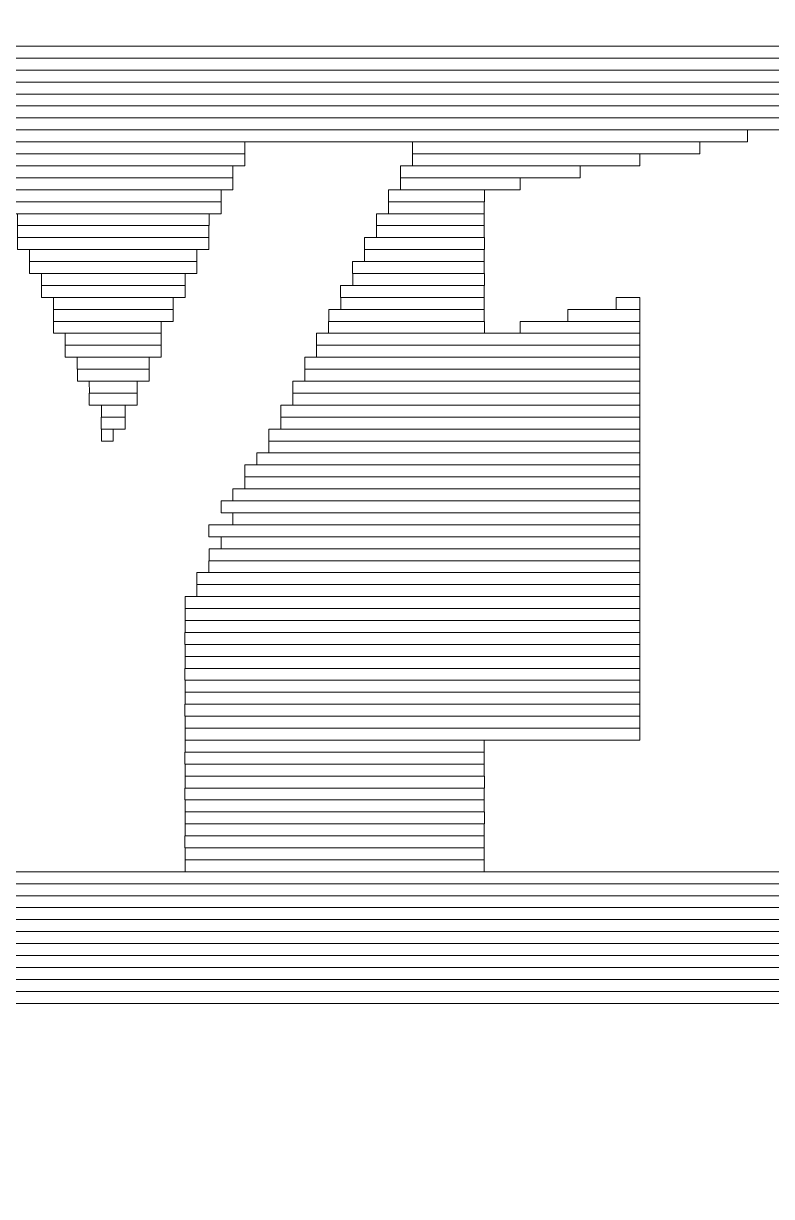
# Model space of a CAD drawing. Header units: millimetres. Extents: x -90 to 99, y -65 to 67.
# Drawn here: x 48.396 to 49.984, y 40.238 to 42.728 of the extents above; entities that cross this region are included whole.
import ezdxf

# ---------------------------------------------------------------- set-up
doc = ezdxf.new("R2010")
doc.units = ezdxf.units.MM
doc.header["$MEASUREMENT"] = 0
doc.layers.add('BG_OUTLINE', color=7, linetype='Continuous')
doc.layers.add('MA_PEN3', color=7, linetype='Continuous')

msp = doc.modelspace()

# ---------------------------------------------------------------- linework, layer by layer
at = {"layer": 'BG_OUTLINE', "color": 3, "lineweight": 9}
msp.add_open_spline([(-71.7269, -61.8795), (-71.7269, -61.8795), (-71.7343, 42.2681), (-71.7343, 42.2681), (-71.7343, 42.2681), (-71.7348, 43.0066), (-71.4419, 43.715), (-70.92, 44.2375), (-70.92, 44.2375), (-70.3982, 44.76), (-69.6866, 45.0538), (-68.9482, 45.0543), (-68.9482, 45.0543), (-68.9482, 45.0543), (75.2046, 45.0543), (75.2046, 45.0543), (75.2046, 45.0543), (76.8319, 45.0552), (78.1763, 43.7805), (78.2661, 42.1556), (78.2661, 42.1556), (78.2661, 42.1556), (78.2661, 31.2814), (78.2661, 31.2814), (78.2661, 31.2814), (78.2661, 31.2814), (72.2646, 31.2814), (72.2646, 31.2814), (72.2646, 31.2814), (72.2646, 31.2814), (72.2646, 26.9814), (72.2646, 26.9814), (72.2646, 26.9814), (72.2646, 26.9814), (78.2661, 26.9814), (78.2661, 26.9814), (78.2661, 26.9814), (78.2661, 26.9814), (78.2661, 18.6553), (78.2661, 18.6553), (78.2661, 18.6553), (78.2661, 18.6553), (72.2496, 18.6553), (72.2496, 18.6553), (72.2496, 18.6553), (72.2496, 18.6553), (72.2496, 14.3553), (72.2496, 14.3553), (72.2496, 14.3553), (72.2496, 14.3553), (78.2661, 14.3553), (78.2661, 14.3553), (78.2661, 14.3553), (78.2661, 14.3553), (78.2661, 9.255), (78.2661, 9.255), (78.2661, 9.255), (78.2661, 9.255), (72.2648, 9.255), (72.2648, 9.255), (72.2648, 9.255), (72.2648, 9.255), (72.2648, 4.955), (72.2648, 4.955), (72.2648, 4.955), (72.2648, 4.955), (78.2661, 4.955), (78.2661, 4.955), (78.2661, 4.955), (78.2661, 4.955), (78.2661, -3.3762), (78.2661, -3.3762), (78.2661, -3.3762), (78.2661, -3.3762), (72.2445, -3.3762), (72.2445, -3.3762), (72.2445, -3.3762), (72.2445, -3.3762), (72.2445, -7.6762), (72.2445, -7.6762), (72.2445, -7.6762), (72.2445, -7.6762), (78.2661, -7.6762), (78.2661, -7.6762), (78.2661, -7.6762), (78.2661, -7.6762), (78.2661, -12.7615), (78.2661, -12.7615), (78.2661, -12.7615), (78.2661, -12.7615), (72.2651, -12.7615), (72.2651, -12.7615), (72.2651, -12.7615), (72.2651, -12.7615), (72.2651, -17.0615), (72.2651, -17.0615), (72.2651, -17.0615), (72.2651, -17.0615), (78.2661, -17.0615), (78.2661, -17.0615), (78.2661, -17.0615), (78.2661, -17.0615), (78.2661, -25.4097), (78.2661, -25.4097), (78.2661, -25.4097), (78.2661, -25.4097), (72.2656, -25.4097), (72.2656, -25.4097), (72.2656, -25.4097), (72.2656, -25.4097), (72.2656, -29.7097), (72.2656, -29.7097), (72.2656, -29.7097), (72.2656, -29.7097), (78.2661, -29.7097), (78.2661, -29.7097), (78.2661, -29.7097), (78.2661, -29.7097), (78.2661, -34.793), (78.2661, -34.793), (78.2661, -34.793), (78.2661, -34.793), (72.2679, -34.793), (72.2679, -34.793), (72.2679, -34.793), (72.2679, -34.793), (72.2679, -39.0929), (72.2679, -39.0929), (72.2679, -39.0929), (72.2679, -39.0929), (78.2661, -39.0929), (78.2661, -39.0929), (78.2661, -39.0929), (78.2661, -39.0929), (78.2661, -47.4269), (78.2661, -47.4269), (78.2661, -47.4269), (78.2661, -47.4269), (72.2679, -47.4269), (72.2679, -47.4269), (72.2679, -47.4269), (72.2679, -47.4269), (72.2679, -51.7269), (72.2679, -51.7269), (72.2679, -51.7269), (72.2679, -51.7269), (78.2661, -51.7269), (78.2661, -51.7269), (78.2661, -51.7269), (78.2661, -51.7269), (78.2661, -51.8138), (78.2661, -51.8138), (78.2661, -51.8138), (78.2661, -51.8138), (78.2656, -61.8468), (78.2656, -61.8468), (78.2656, -61.8468), (78.2661, -62.6669), (77.9407, -63.4536), (77.3612, -64.0339), (77.3612, -64.0339), (76.7817, -64.6142), (75.9915, -64.9405), (75.1713, -64.941), (75.1713, -64.941), (75.1713, -64.941), (-68.6609, -64.9456), (-68.6609, -64.9456), (-68.6609, -64.9456), (-69.4735, -64.9461), (-70.2531, -64.6237), (-70.8281, -64.0495), (-70.8281, -64.0495), (-71.4031, -63.4752), (-71.7264, -62.6922), (-71.7269, -61.8795)], degree=3, knots=[0, 0, 0, 0, 0.022727, 0.022727, 0.022727, 0.022727, 0.045455, 0.045455, 0.045455, 0.045455, 0.068182, 0.068182, 0.068182, 0.068182, 0.090909, 0.090909, 0.090909, 0.090909, 0.113636, 0.113636, 0.113636, 0.113636, 0.136364, 0.136364, 0.136364, 0.136364, 0.159091, 0.159091, 0.159091, 0.159091, 0.181818, 0.181818, 0.181818, 0.181818, 0.204545, 0.204545, 0.204545, 0.204545, 0.227273, 0.227273, 0.227273, 0.227273, 0.25, 0.25, 0.25, 0.25, 0.272727, 0.272727, 0.272727, 0.272727, 0.295455, 0.295455, 0.295455, 0.295455, 0.318182, 0.318182, 0.318182, 0.318182, 0.340909, 0.340909, 0.340909, 0.340909, 0.363636, 0.363636, 0.363636, 0.363636, 0.386364, 0.386364, 0.386364, 0.386364, 0.409091, 0.409091, 0.409091, 0.409091, 0.431818, 0.431818, 0.431818, 0.431818, 0.454545, 0.454545, 0.454545, 0.454545, 0.477273, 0.477273, 0.477273, 0.477273, 0.5, 0.5, 0.5, 0.5, 0.522727, 0.522727, 0.522727, 0.522727, 0.545455, 0.545455, 0.545455, 0.545455, 0.568182, 0.568182, 0.568182, 0.568182, 0.590909, 0.590909, 0.590909, 0.590909, 0.613636, 0.613636, 0.613636, 0.613636, 0.636364, 0.636364, 0.636364, 0.636364, 0.659091, 0.659091, 0.659091, 0.659091, 0.681818, 0.681818, 0.681818, 0.681818, 0.704545, 0.704545, 0.704545, 0.704545, 0.727273, 0.727273, 0.727273, 0.727273, 0.75, 0.75, 0.75, 0.75, 0.772727, 0.772727, 0.772727, 0.772727, 0.795455, 0.795455, 0.795455, 0.795455, 0.818182, 0.818182, 0.818182, 0.818182, 0.840909, 0.840909, 0.840909, 0.840909, 0.863636, 0.863636, 0.863636, 0.863636, 0.886364, 0.886364, 0.886364, 0.886364, 0.909091, 0.909091, 0.909091, 0.909091, 0.931818, 0.931818, 0.931818, 0.931818, 0.954545, 0.954545, 0.954545, 0.954545, 0.977273, 0.977273, 0.977273, 0.977273, 1, 1, 1, 1], dxfattribs=at)
at = {"layer": 'MA_PEN3', "color": 5, "lineweight": 9}
for points in [[(45.3609, 42.6542), (45.3609, 42.6542), (45.3609, 42.6796), (45.3609, 42.6796), (45.3609, 42.6796), (45.3609, 42.6796), (50.6946, 42.6796), (50.6946, 42.6796), (50.6946, 42.6796), (50.6946, 42.6796), (50.6946, 42.6542), (50.6946, 42.6542), (50.6946, 42.6542), (50.6946, 42.6542), (45.3609, 42.6542), (45.3609, 42.6542)], [(45.3609, 42.6288), (45.3609, 42.6288), (45.3609, 42.6542), (45.3609, 42.6542), (45.3609, 42.6542), (45.3609, 42.6542), (50.6946, 42.6542), (50.6946, 42.6542), (50.6946, 42.6542), (50.6946, 42.6542), (50.6946, 42.6288), (50.6946, 42.6288), (50.6946, 42.6288), (50.6946, 42.6288), (45.3609, 42.6288), (45.3609, 42.6288)], [(45.3606, 42.6034), (45.3606, 42.6034), (45.3606, 42.6288), (45.3606, 42.6288), (45.3606, 42.6288), (45.3606, 42.6288), (50.6949, 42.6288), (50.6949, 42.6288), (50.6949, 42.6288), (50.6949, 42.6288), (50.6949, 42.6034), (50.6949, 42.6034), (50.6949, 42.6034), (50.6949, 42.6034), (45.3606, 42.6034), (45.3606, 42.6034)], [(45.3609, 42.578), (45.3609, 42.578), (45.3609, 42.6034), (45.3609, 42.6034), (45.3609, 42.6034), (45.3609, 42.6034), (50.6946, 42.6034), (50.6946, 42.6034), (50.6946, 42.6034), (50.6946, 42.6034), (50.6946, 42.578), (50.6946, 42.578), (50.6946, 42.578), (50.6946, 42.578), (45.3609, 42.578), (45.3609, 42.578)], [(45.3609, 42.5526), (45.3609, 42.5526), (45.3609, 42.578), (45.3609, 42.578), (45.3609, 42.578), (45.3609, 42.578), (50.6946, 42.578), (50.6946, 42.578), (50.6946, 42.578), (50.6946, 42.578), (50.6946, 42.5526), (50.6946, 42.5526), (50.6946, 42.5526), (50.6946, 42.5526), (45.3609, 42.5526), (45.3609, 42.5526)], [(45.3606, 42.5272), (45.3606, 42.5272), (45.3606, 42.5526), (45.3606, 42.5526), (45.3606, 42.5526), (45.3606, 42.5526), (50.6946, 42.5524), (50.6946, 42.5524), (50.6946, 42.5524), (50.6946, 42.5524), (50.6946, 42.527), (50.6946, 42.527), (50.6946, 42.527), (50.6946, 42.527), (45.3606, 42.5272), (45.3606, 42.5272)], [(45.3609, 42.5018), (45.3609, 42.5018), (45.3609, 42.5272), (45.3609, 42.5272), (45.3609, 42.5272), (45.3609, 42.5272), (50.6946, 42.5272), (50.6946, 42.5272), (50.6946, 42.5272), (50.6946, 42.5272), (50.6946, 42.5018), (50.6946, 42.5018), (50.6946, 42.5018), (50.6946, 42.5018), (45.3609, 42.5018), (45.3609, 42.5018)], [(45.3609, 42.4764), (45.3609, 42.4764), (45.3609, 42.5018), (45.3609, 42.5018), (45.3609, 42.5018), (45.3609, 42.5018), (49.9329, 42.5018), (49.9329, 42.5018), (49.9329, 42.5018), (49.9329, 42.5018), (49.9329, 42.4764), (49.9329, 42.4764), (49.9329, 42.4764), (49.9329, 42.4764), (45.3609, 42.4764), (45.3609, 42.4764)], [(48.3073, 42.451), (48.3073, 42.451), (48.3073, 42.4764), (48.3073, 42.4764), (48.3073, 42.4764), (48.3073, 42.4764), (48.8661, 42.4764), (48.8661, 42.4764), (48.8661, 42.4764), (48.8661, 42.4764), (48.8661, 42.451), (48.8661, 42.451), (48.8661, 42.451), (48.8661, 42.451), (48.3073, 42.451), (48.3073, 42.451)], [(49.2217, 42.451), (49.2217, 42.451), (49.2217, 42.4764), (49.2217, 42.4764), (49.2217, 42.4764), (49.2217, 42.4764), (49.8313, 42.4764), (49.8313, 42.4764), (49.8313, 42.4764), (49.8313, 42.4764), (49.8313, 42.451), (49.8313, 42.451), (49.8313, 42.451), (49.8313, 42.451), (49.2217, 42.451), (49.2217, 42.451)], [(48.3073, 42.4256), (48.3073, 42.4256), (48.3073, 42.451), (48.3073, 42.451), (48.3073, 42.451), (48.3073, 42.451), (48.8658, 42.451), (48.8658, 42.451), (48.8658, 42.451), (48.8658, 42.451), (48.8658, 42.4256), (48.8658, 42.4256), (48.8658, 42.4256), (48.8658, 42.4256), (48.3073, 42.4256), (48.3073, 42.4256)], [(49.2214, 42.4256), (49.2214, 42.4256), (49.2214, 42.451), (49.2214, 42.451), (49.2214, 42.451), (49.2214, 42.451), (49.7043, 42.451), (49.7043, 42.451), (49.7043, 42.451), (49.7043, 42.451), (49.7043, 42.4256), (49.7043, 42.4256), (49.7043, 42.4256), (49.7043, 42.4256), (49.2214, 42.4256), (49.2214, 42.4256)], [(48.3327, 42.4002), (48.3327, 42.4002), (48.3327, 42.4256), (48.3327, 42.4256), (48.3327, 42.4256), (48.3327, 42.4256), (48.8404, 42.4256), (48.8404, 42.4256), (48.8404, 42.4256), (48.8404, 42.4256), (48.8404, 42.4002), (48.8404, 42.4002), (48.8404, 42.4002), (48.8404, 42.4002), (48.3327, 42.4002), (48.3327, 42.4002)], [(49.196, 42.4002), (49.196, 42.4002), (49.196, 42.4256), (49.196, 42.4256), (49.196, 42.4256), (49.196, 42.4256), (49.5773, 42.4256), (49.5773, 42.4256), (49.5773, 42.4256), (49.5773, 42.4256), (49.5773, 42.4002), (49.5773, 42.4002), (49.5773, 42.4002), (49.5773, 42.4002), (49.196, 42.4002), (49.196, 42.4002)], [(48.3327, 42.3748), (48.3327, 42.3748), (48.3327, 42.4002), (48.3327, 42.4002), (48.3327, 42.4002), (48.3327, 42.4002), (48.8404, 42.4002), (48.8404, 42.4002), (48.8404, 42.4002), (48.8404, 42.4002), (48.8404, 42.3748), (48.8404, 42.3748), (48.8404, 42.3748), (48.8404, 42.3748), (48.3327, 42.3748), (48.3327, 42.3748)], [(49.196, 42.3748), (49.196, 42.3748), (49.196, 42.4002), (49.196, 42.4002), (49.196, 42.4002), (49.196, 42.4002), (49.45, 42.4002), (49.45, 42.4002), (49.45, 42.4002), (49.45, 42.4002), (49.45, 42.3748), (49.45, 42.3748), (49.45, 42.3748), (49.45, 42.3748), (49.196, 42.3748), (49.196, 42.3748)], [(48.3578, 42.3494), (48.3578, 42.3494), (48.3578, 42.3748), (48.3578, 42.3748), (48.3578, 42.3748), (48.3578, 42.3748), (48.8153, 42.3748), (48.8153, 42.3748), (48.8153, 42.3748), (48.8153, 42.3748), (48.8153, 42.3494), (48.8153, 42.3494), (48.8153, 42.3494), (48.8153, 42.3494), (48.3578, 42.3494), (48.3578, 42.3494)], [(49.1709, 42.3494), (49.1709, 42.3494), (49.1709, 42.3748), (49.1709, 42.3748), (49.1709, 42.3748), (49.1709, 42.3748), (49.3741, 42.3748), (49.3741, 42.3748), (49.3741, 42.3748), (49.3741, 42.3748), (49.3741, 42.3494), (49.3741, 42.3494), (49.3741, 42.3494), (49.3741, 42.3494), (49.1709, 42.3494), (49.1709, 42.3494)], [(48.3578, 42.324), (48.3578, 42.324), (48.3578, 42.3494), (48.3578, 42.3494), (48.3578, 42.3494), (48.3578, 42.3494), (48.8153, 42.3494), (48.8153, 42.3494), (48.8153, 42.3494), (48.8153, 42.3494), (48.8153, 42.324), (48.8153, 42.324), (48.8153, 42.324), (48.8153, 42.324), (48.3578, 42.324), (48.3578, 42.324)], [(49.1709, 42.324), (49.1709, 42.324), (49.1709, 42.3494), (49.1709, 42.3494), (49.1709, 42.3494), (49.1709, 42.3494), (49.3738, 42.3494), (49.3738, 42.3494), (49.3738, 42.3494), (49.3738, 42.3494), (49.3738, 42.324), (49.3738, 42.324), (49.3738, 42.324), (49.3738, 42.324), (49.1709, 42.324), (49.1709, 42.324)], [(48.3832, 42.2986), (48.3832, 42.2986), (48.3832, 42.324), (48.3832, 42.324), (48.3832, 42.324), (48.3832, 42.324), (48.7899, 42.324), (48.7899, 42.324), (48.7899, 42.324), (48.7899, 42.324), (48.7899, 42.2986), (48.7899, 42.2986), (48.7899, 42.2986), (48.7899, 42.2986), (48.3832, 42.2986), (48.3832, 42.2986)], [(49.1455, 42.2986), (49.1455, 42.2986), (49.1455, 42.324), (49.1455, 42.324), (49.1455, 42.324), (49.1455, 42.324), (49.3738, 42.324), (49.3738, 42.324), (49.3738, 42.324), (49.3738, 42.324), (49.3738, 42.2986), (49.3738, 42.2986), (49.3738, 42.2986), (49.3738, 42.2986), (49.1455, 42.2986), (49.1455, 42.2986)], [(48.3835, 42.2732), (48.3835, 42.2732), (48.3835, 42.2986), (48.3835, 42.2986), (48.3835, 42.2986), (48.3835, 42.2986), (48.7896, 42.2986), (48.7896, 42.2986), (48.7896, 42.2986), (48.7896, 42.2986), (48.7896, 42.2732), (48.7896, 42.2732), (48.7896, 42.2732), (48.7896, 42.2732), (48.3835, 42.2732), (48.3835, 42.2732)], [(49.1452, 42.2732), (49.1452, 42.2732), (49.1452, 42.2986), (49.1452, 42.2986), (49.1452, 42.2986), (49.1452, 42.2986), (49.3738, 42.2986), (49.3738, 42.2986), (49.3738, 42.2986), (49.3738, 42.2986), (49.3738, 42.2732), (49.3738, 42.2732), (49.3738, 42.2732), (49.3738, 42.2732), (49.1452, 42.2732), (49.1452, 42.2732)], [(48.3835, 42.2478), (48.3835, 42.2478), (48.3835, 42.2732), (48.3835, 42.2732), (48.3835, 42.2732), (48.3835, 42.2732), (48.7896, 42.2732), (48.7896, 42.2732), (48.7896, 42.2732), (48.7896, 42.2732), (48.7896, 42.2478), (48.7896, 42.2478), (48.7896, 42.2478), (48.7896, 42.2478), (48.3835, 42.2478), (48.3835, 42.2478)], [(49.1201, 42.2481), (49.1201, 42.2481), (49.1201, 42.2735), (49.1201, 42.2735), (49.1201, 42.2735), (49.1201, 42.2735), (49.3741, 42.2732), (49.3741, 42.2732), (49.3741, 42.2732), (49.3741, 42.2732), (49.3741, 42.2478), (49.3741, 42.2478), (49.3741, 42.2478), (49.3741, 42.2478), (49.1201, 42.2481), (49.1201, 42.2481)], [(48.4086, 42.2224), (48.4086, 42.2224), (48.4086, 42.2478), (48.4086, 42.2478), (48.4086, 42.2478), (48.4086, 42.2478), (48.7642, 42.2478), (48.7642, 42.2478), (48.7642, 42.2478), (48.7642, 42.2478), (48.7642, 42.2224), (48.7642, 42.2224), (48.7642, 42.2224), (48.7642, 42.2224), (48.4086, 42.2224), (48.4086, 42.2224)], [(49.1201, 42.2224), (49.1201, 42.2224), (49.1201, 42.2478), (49.1201, 42.2478), (49.1201, 42.2478), (49.1201, 42.2478), (49.3738, 42.2478), (49.3738, 42.2478), (49.3738, 42.2478), (49.3738, 42.2478), (49.3738, 42.2224), (49.3738, 42.2224), (49.3738, 42.2224), (49.3738, 42.2224), (49.1201, 42.2224), (49.1201, 42.2224)], [(48.4086, 42.197), (48.4086, 42.197), (48.4086, 42.2224), (48.4086, 42.2224), (48.4086, 42.2224), (48.4086, 42.2224), (48.7642, 42.2224), (48.7642, 42.2224), (48.7642, 42.2224), (48.7642, 42.2224), (48.7642, 42.197), (48.7642, 42.197), (48.7642, 42.197), (48.7642, 42.197), (48.4086, 42.197), (48.4086, 42.197)], [(49.0944, 42.197), (49.0944, 42.197), (49.0944, 42.2224), (49.0944, 42.2224), (49.0944, 42.2224), (49.0944, 42.2224), (49.3738, 42.2224), (49.3738, 42.2224), (49.3738, 42.2224), (49.3738, 42.2224), (49.3738, 42.197), (49.3738, 42.197), (49.3738, 42.197), (49.3738, 42.197), (49.0944, 42.197), (49.0944, 42.197)], [(48.434, 42.1716), (48.434, 42.1716), (48.434, 42.197), (48.434, 42.197), (48.434, 42.197), (48.434, 42.197), (48.7391, 42.197), (48.7391, 42.197), (48.7391, 42.197), (48.7391, 42.197), (48.7391, 42.1716), (48.7391, 42.1716), (48.7391, 42.1716), (48.7391, 42.1716), (48.434, 42.1716), (48.434, 42.1716)], [(49.0947, 42.1716), (49.0947, 42.1716), (49.0947, 42.197), (49.0947, 42.197), (49.0947, 42.197), (49.0947, 42.197), (49.3741, 42.197), (49.3741, 42.197), (49.3741, 42.197), (49.3741, 42.197), (49.3741, 42.1716), (49.3741, 42.1716), (49.3741, 42.1716), (49.3741, 42.1716), (49.0947, 42.1716), (49.0947, 42.1716)], [(48.4343, 42.1462), (48.4343, 42.1462), (48.4343, 42.1716), (48.4343, 42.1716), (48.4343, 42.1716), (48.4343, 42.1716), (48.7391, 42.1716), (48.7391, 42.1716), (48.7391, 42.1716), (48.7391, 42.1716), (48.7391, 42.1462), (48.7391, 42.1462), (48.7391, 42.1462), (48.7391, 42.1462), (48.4343, 42.1462), (48.4343, 42.1462)], [(49.069, 42.1462), (49.069, 42.1462), (49.069, 42.1716), (49.069, 42.1716), (49.069, 42.1716), (49.069, 42.1716), (49.3738, 42.1716), (49.3738, 42.1716), (49.3738, 42.1716), (49.3738, 42.1716), (49.3738, 42.1462), (49.3738, 42.1462), (49.3738, 42.1462), (49.3738, 42.1462), (49.069, 42.1462), (49.069, 42.1462)], [(48.4597, 42.1208), (48.4597, 42.1208), (48.4597, 42.1462), (48.4597, 42.1462), (48.4597, 42.1462), (48.4597, 42.1462), (48.7137, 42.1462), (48.7137, 42.1462), (48.7137, 42.1462), (48.7137, 42.1462), (48.7137, 42.1208), (48.7137, 42.1208), (48.7137, 42.1208), (48.7137, 42.1208), (48.4597, 42.1208), (48.4597, 42.1208)], [(49.0693, 42.1208), (49.0693, 42.1208), (49.0693, 42.1462), (49.0693, 42.1462), (49.0693, 42.1462), (49.0693, 42.1462), (49.3738, 42.1462), (49.3738, 42.1462), (49.3738, 42.1462), (49.3738, 42.1462), (49.3738, 42.1208), (49.3738, 42.1208), (49.3738, 42.1208), (49.3738, 42.1208), (49.0693, 42.1208), (49.0693, 42.1208)], [(49.6535, 42.1208), (49.6535, 42.1208), (49.6535, 42.1462), (49.6535, 42.1462), (49.6535, 42.1462), (49.6535, 42.1462), (49.704, 42.1462), (49.704, 42.1462), (49.704, 42.1462), (49.704, 42.1462), (49.704, 42.1208), (49.704, 42.1208), (49.704, 42.1208), (49.704, 42.1208), (49.6535, 42.1208), (49.6535, 42.1208)], [(48.4597, 42.0954), (48.4597, 42.0954), (48.4597, 42.1208), (48.4597, 42.1208), (48.4597, 42.1208), (48.4597, 42.1208), (48.7134, 42.1208), (48.7134, 42.1208), (48.7134, 42.1208), (48.7134, 42.1208), (48.7134, 42.0954), (48.7134, 42.0954), (48.7134, 42.0954), (48.7134, 42.0954), (48.4597, 42.0954), (48.4597, 42.0954)], [(49.0439, 42.0952), (49.0439, 42.0952), (49.0439, 42.1206), (49.0439, 42.1206), (49.0439, 42.1206), (49.0439, 42.1206), (49.3738, 42.1206), (49.3738, 42.1206), (49.3738, 42.1206), (49.3738, 42.1206), (49.3738, 42.0952), (49.3738, 42.0952), (49.3738, 42.0952), (49.3738, 42.0952), (49.0439, 42.0952), (49.0439, 42.0952)], [(49.5516, 42.0952), (49.5516, 42.0952), (49.5516, 42.1206), (49.5516, 42.1206), (49.5516, 42.1206), (49.5516, 42.1206), (49.7043, 42.1208), (49.7043, 42.1208), (49.7043, 42.1208), (49.7043, 42.1208), (49.7043, 42.0954), (49.7043, 42.0954), (49.7043, 42.0954), (49.7043, 42.0954), (49.5516, 42.0952), (49.5516, 42.0952)], [(48.4597, 42.07), (48.4597, 42.07), (48.4597, 42.0954), (48.4597, 42.0954), (48.4597, 42.0954), (48.4597, 42.0954), (48.6883, 42.0954), (48.6883, 42.0954), (48.6883, 42.0954), (48.6883, 42.0954), (48.6883, 42.07), (48.6883, 42.07), (48.6883, 42.07), (48.6883, 42.07), (48.4597, 42.07), (48.4597, 42.07)], [(49.0436, 42.07), (49.0436, 42.07), (49.0436, 42.0954), (49.0436, 42.0954), (49.0436, 42.0954), (49.0436, 42.0954), (49.3741, 42.0954), (49.3741, 42.0954), (49.3741, 42.0954), (49.3741, 42.0954), (49.3741, 42.07), (49.3741, 42.07), (49.3741, 42.07), (49.3741, 42.07), (49.0436, 42.07), (49.0436, 42.07)], [(49.4503, 42.07), (49.4503, 42.07), (49.4503, 42.0954), (49.4503, 42.0954), (49.4503, 42.0954), (49.4503, 42.0954), (49.7043, 42.0954), (49.7043, 42.0954), (49.7043, 42.0954), (49.7043, 42.0954), (49.7043, 42.07), (49.7043, 42.07), (49.7043, 42.07), (49.7043, 42.07), (49.4503, 42.07), (49.4503, 42.07)], [(48.4848, 42.0446), (48.4848, 42.0446), (48.4848, 42.07), (48.4848, 42.07), (48.4848, 42.07), (48.4848, 42.07), (48.6883, 42.07), (48.6883, 42.07), (48.6883, 42.07), (48.6883, 42.07), (48.6883, 42.0446), (48.6883, 42.0446), (48.6883, 42.0446), (48.6883, 42.0446), (48.4848, 42.0446), (48.4848, 42.0446)], [(49.0182, 42.0446), (49.0182, 42.0446), (49.0182, 42.07), (49.0182, 42.07), (49.0182, 42.07), (49.0182, 42.07), (49.704, 42.07), (49.704, 42.07), (49.704, 42.07), (49.704, 42.07), (49.704, 42.0446), (49.704, 42.0446), (49.704, 42.0446), (49.704, 42.0446), (49.0182, 42.0446), (49.0182, 42.0446)], [(48.4848, 42.0192), (48.4848, 42.0192), (48.4848, 42.0446), (48.4848, 42.0446), (48.4848, 42.0446), (48.4848, 42.0446), (48.6883, 42.0446), (48.6883, 42.0446), (48.6883, 42.0446), (48.6883, 42.0446), (48.6883, 42.0192), (48.6883, 42.0192), (48.6883, 42.0192), (48.6883, 42.0192), (48.4848, 42.0192), (48.4848, 42.0192)], [(49.0182, 42.0192), (49.0182, 42.0192), (49.0182, 42.0446), (49.0182, 42.0446), (49.0182, 42.0446), (49.0182, 42.0446), (49.7043, 42.0446), (49.7043, 42.0446), (49.7043, 42.0446), (49.7043, 42.0446), (49.7043, 42.0192), (49.7043, 42.0192), (49.7043, 42.0192), (49.7043, 42.0192), (49.0182, 42.0192), (49.0182, 42.0192)], [(48.5102, 41.9938), (48.5102, 41.9938), (48.5102, 42.0192), (48.5102, 42.0192), (48.5102, 42.0192), (48.5102, 42.0192), (48.6629, 42.0192), (48.6629, 42.0192), (48.6629, 42.0192), (48.6629, 42.0192), (48.6629, 41.9938), (48.6629, 41.9938), (48.6629, 41.9938), (48.6629, 41.9938), (48.5102, 41.9938), (48.5102, 41.9938)], [(48.9931, 41.9938), (48.9931, 41.9938), (48.9931, 42.0192), (48.9931, 42.0192), (48.9931, 42.0192), (48.9931, 42.0192), (49.7043, 42.0192), (49.7043, 42.0192), (49.7043, 42.0192), (49.7043, 42.0192), (49.7043, 41.9938), (49.7043, 41.9938), (49.7043, 41.9938), (49.7043, 41.9938), (48.9931, 41.9938), (48.9931, 41.9938)], [(48.5105, 41.9684), (48.5105, 41.9684), (48.5105, 41.9938), (48.5105, 41.9938), (48.5105, 41.9938), (48.5105, 41.9938), (48.6626, 41.9938), (48.6626, 41.9938), (48.6626, 41.9938), (48.6626, 41.9938), (48.6626, 41.9684), (48.6626, 41.9684), (48.6626, 41.9684), (48.6626, 41.9684), (48.5105, 41.9684), (48.5105, 41.9684)], [(48.9931, 41.9684), (48.9931, 41.9684), (48.9931, 41.9938), (48.9931, 41.9938), (48.9931, 41.9938), (48.9931, 41.9938), (49.7043, 41.9938), (49.7043, 41.9938), (49.7043, 41.9938), (49.7043, 41.9938), (49.7043, 41.9684), (49.7043, 41.9684), (49.7043, 41.9684), (49.7043, 41.9684), (48.9931, 41.9684), (48.9931, 41.9684)], [(48.5359, 41.943), (48.5359, 41.943), (48.5358, 41.9684), (48.5358, 41.9684), (48.5358, 41.9684), (48.5358, 41.9684), (48.6374, 41.9687), (48.6374, 41.9687), (48.6374, 41.9687), (48.6374, 41.9687), (48.6375, 41.9433), (48.6375, 41.9433), (48.6375, 41.9433), (48.6375, 41.9433), (48.5359, 41.943), (48.5359, 41.943)], [(48.9677, 41.943), (48.9677, 41.943), (48.9677, 41.9684), (48.9677, 41.9684), (48.9677, 41.9684), (48.9677, 41.9684), (49.704, 41.9684), (49.704, 41.9684), (49.704, 41.9684), (49.704, 41.9684), (49.704, 41.943), (49.704, 41.943), (49.704, 41.943), (49.704, 41.943), (48.9677, 41.943), (48.9677, 41.943)], [(48.5356, 41.9176), (48.5356, 41.9176), (48.5356, 41.943), (48.5356, 41.943), (48.5356, 41.943), (48.5356, 41.943), (48.6375, 41.943), (48.6375, 41.943), (48.6375, 41.943), (48.6375, 41.943), (48.6375, 41.9176), (48.6375, 41.9176), (48.6375, 41.9176), (48.6375, 41.9176), (48.5356, 41.9176), (48.5356, 41.9176)], [(48.9674, 41.9176), (48.9674, 41.9176), (48.9674, 41.943), (48.9674, 41.943), (48.9674, 41.943), (48.9674, 41.943), (49.7043, 41.943), (49.7043, 41.943), (49.7043, 41.943), (49.7043, 41.943), (49.7043, 41.9176), (49.7043, 41.9176), (49.7043, 41.9176), (49.7043, 41.9176), (48.9674, 41.9176), (48.9674, 41.9176)], [(48.5613, 41.8922), (48.5613, 41.8922), (48.5613, 41.9176), (48.5613, 41.9176), (48.5613, 41.9176), (48.5613, 41.9176), (48.6118, 41.9176), (48.6118, 41.9176), (48.6118, 41.9176), (48.6118, 41.9176), (48.6118, 41.8922), (48.6118, 41.8922), (48.6118, 41.8922), (48.6118, 41.8922), (48.5613, 41.8922), (48.5613, 41.8922)], [(48.9423, 41.8922), (48.9423, 41.8922), (48.9423, 41.9176), (48.9423, 41.9176), (48.9423, 41.9176), (48.9423, 41.9176), (49.7043, 41.9176), (49.7043, 41.9176), (49.7043, 41.9176), (49.7043, 41.9176), (49.7043, 41.8922), (49.7043, 41.8922), (49.7043, 41.8922), (49.7043, 41.8922), (48.9423, 41.8922), (48.9423, 41.8922)], [(48.561, 41.8668), (48.561, 41.8668), (48.561, 41.8922), (48.561, 41.8922), (48.561, 41.8922), (48.561, 41.8922), (48.6121, 41.8922), (48.6121, 41.8922), (48.6121, 41.8922), (48.6121, 41.8922), (48.6121, 41.8668), (48.6121, 41.8668), (48.6121, 41.8668), (48.6121, 41.8668), (48.561, 41.8668), (48.561, 41.8668)], [(48.9423, 41.8668), (48.9423, 41.8668), (48.9423, 41.8922), (48.9423, 41.8922), (48.9423, 41.8922), (48.9423, 41.8922), (49.704, 41.8922), (49.704, 41.8922), (49.704, 41.8922), (49.704, 41.8922), (49.704, 41.8668), (49.704, 41.8668), (49.704, 41.8668), (49.704, 41.8668), (48.9423, 41.8668), (48.9423, 41.8668)], [(48.5613, 41.8414), (48.5613, 41.8414), (48.5613, 41.8668), (48.5613, 41.8668), (48.5613, 41.8668), (48.5613, 41.8668), (48.5864, 41.8668), (48.5864, 41.8668), (48.5864, 41.8668), (48.5864, 41.8668), (48.5864, 41.8414), (48.5864, 41.8414), (48.5864, 41.8414), (48.5864, 41.8414), (48.5613, 41.8414), (48.5613, 41.8414)], [(48.9169, 41.8414), (48.9169, 41.8414), (48.9169, 41.8668), (48.9169, 41.8668), (48.9169, 41.8668), (48.9169, 41.8668), (49.7043, 41.8668), (49.7043, 41.8668), (49.7043, 41.8668), (49.7043, 41.8668), (49.7043, 41.8414), (49.7043, 41.8414), (49.7043, 41.8414), (49.7043, 41.8414), (48.9169, 41.8414), (48.9169, 41.8414)], [(48.9169, 41.816), (48.9169, 41.816), (48.9169, 41.8414), (48.9169, 41.8414), (48.9169, 41.8414), (48.9169, 41.8414), (49.7043, 41.8414), (49.7043, 41.8414), (49.7043, 41.8414), (49.7043, 41.8414), (49.7043, 41.816), (49.7043, 41.816), (49.7043, 41.816), (49.7043, 41.816), (48.9169, 41.816), (48.9169, 41.816)], [(48.8912, 41.7906), (48.8912, 41.7906), (48.8912, 41.816), (48.8912, 41.816), (48.8912, 41.816), (48.8912, 41.816), (49.7043, 41.816), (49.7043, 41.816), (49.7043, 41.816), (49.7043, 41.816), (49.7043, 41.7906), (49.7043, 41.7906), (49.7043, 41.7906), (49.7043, 41.7906), (48.8912, 41.7906), (48.8912, 41.7906)], [(48.8661, 41.7652), (48.8661, 41.7652), (48.8661, 41.7906), (48.8661, 41.7906), (48.8661, 41.7906), (48.8661, 41.7906), (49.704, 41.7906), (49.704, 41.7906), (49.704, 41.7906), (49.704, 41.7906), (49.704, 41.7652), (49.704, 41.7652), (49.704, 41.7652), (49.704, 41.7652), (48.8661, 41.7652), (48.8661, 41.7652)], [(48.8661, 41.7396), (48.8661, 41.7396), (48.8661, 41.765), (48.8661, 41.765), (48.8661, 41.765), (48.8661, 41.765), (49.7043, 41.7652), (49.7043, 41.7652), (49.7043, 41.7652), (49.7043, 41.7652), (49.7043, 41.7398), (49.7043, 41.7398), (49.7043, 41.7398), (49.7043, 41.7398), (48.8661, 41.7396), (48.8661, 41.7396)], [(48.8407, 41.7144), (48.8407, 41.7144), (48.8407, 41.7398), (48.8407, 41.7398), (48.8407, 41.7398), (48.8407, 41.7398), (49.7043, 41.7398), (49.7043, 41.7398), (49.7043, 41.7398), (49.7043, 41.7398), (49.7043, 41.7144), (49.7043, 41.7144), (49.7043, 41.7144), (49.7043, 41.7144), (48.8407, 41.7144), (48.8407, 41.7144)], [(48.8153, 41.6888), (48.8153, 41.6888), (48.8153, 41.7142), (48.8153, 41.7142), (48.8153, 41.7142), (48.8153, 41.7142), (49.704, 41.7144), (49.704, 41.7144), (49.704, 41.7144), (49.704, 41.7144), (49.704, 41.689), (49.704, 41.689), (49.704, 41.689), (49.704, 41.689), (48.8153, 41.6888), (48.8153, 41.6888)], [(48.8404, 41.6636), (48.8404, 41.6636), (48.8404, 41.689), (48.8404, 41.689), (48.8404, 41.689), (48.8404, 41.689), (49.7043, 41.689), (49.7043, 41.689), (49.7043, 41.689), (49.7043, 41.689), (49.7043, 41.6636), (49.7043, 41.6636), (49.7043, 41.6636), (49.7043, 41.6636), (48.8404, 41.6636), (48.8404, 41.6636)], [(48.7896, 41.6382), (48.7896, 41.6382), (48.7896, 41.6636), (48.7896, 41.6636), (48.7896, 41.6636), (48.7896, 41.6636), (49.7043, 41.6636), (49.7043, 41.6636), (49.7043, 41.6636), (49.7043, 41.6636), (49.7043, 41.6382), (49.7043, 41.6382), (49.7043, 41.6382), (49.7043, 41.6382), (48.7896, 41.6382), (48.7896, 41.6382)], [(48.8153, 41.6126), (48.8153, 41.6126), (48.8153, 41.638), (48.8153, 41.638), (48.8153, 41.638), (48.8153, 41.638), (49.7043, 41.638), (49.7043, 41.638), (49.7043, 41.638), (49.7043, 41.638), (49.7043, 41.6126), (49.7043, 41.6126), (49.7043, 41.6126), (49.7043, 41.6126), (48.8153, 41.6126), (48.8153, 41.6126)], [(48.7899, 41.5874), (48.7899, 41.5874), (48.7899, 41.6128), (48.7899, 41.6128), (48.7899, 41.6128), (48.7899, 41.6128), (49.704, 41.6128), (49.704, 41.6128), (49.704, 41.6128), (49.704, 41.6128), (49.704, 41.5874), (49.704, 41.5874), (49.704, 41.5874), (49.704, 41.5874), (48.7899, 41.5874), (48.7899, 41.5874)], [(48.7896, 41.562), (48.7896, 41.562), (48.7896, 41.5874), (48.7896, 41.5874), (48.7896, 41.5874), (48.7896, 41.5874), (49.7043, 41.5874), (49.7043, 41.5874), (49.7043, 41.5874), (49.7043, 41.5874), (49.7043, 41.562), (49.7043, 41.562), (49.7043, 41.562), (49.7043, 41.562), (48.7896, 41.562), (48.7896, 41.562)], [(48.7642, 41.5366), (48.7642, 41.5366), (48.7642, 41.562), (48.7642, 41.562), (48.7642, 41.562), (48.7642, 41.562), (49.7043, 41.562), (49.7043, 41.562), (49.7043, 41.562), (49.7043, 41.562), (49.7043, 41.5366), (49.7043, 41.5366), (49.7043, 41.5366), (49.7043, 41.5366), (48.7642, 41.5366), (48.7642, 41.5366)], [(48.7642, 41.5112), (48.7642, 41.5112), (48.7642, 41.5366), (48.7642, 41.5366), (48.7642, 41.5366), (48.7642, 41.5366), (49.704, 41.5366), (49.704, 41.5366), (49.704, 41.5366), (49.704, 41.5366), (49.704, 41.5112), (49.704, 41.5112), (49.704, 41.5112), (49.704, 41.5112), (48.7642, 41.5112), (48.7642, 41.5112)], [(48.7391, 41.4858), (48.7391, 41.4858), (48.7391, 41.5112), (48.7391, 41.5112), (48.7391, 41.5112), (48.7391, 41.5112), (49.7043, 41.5112), (49.7043, 41.5112), (49.7043, 41.5112), (49.7043, 41.5112), (49.7043, 41.4858), (49.7043, 41.4858), (49.7043, 41.4858), (49.7043, 41.4858), (48.7391, 41.4858), (48.7391, 41.4858)], [(48.7391, 41.4604), (48.7391, 41.4604), (48.7391, 41.4858), (48.7391, 41.4858), (48.7391, 41.4858), (48.7391, 41.4858), (49.7043, 41.4858), (49.7043, 41.4858), (49.7043, 41.4858), (49.7043, 41.4858), (49.7043, 41.4604), (49.7043, 41.4604), (49.7043, 41.4604), (49.7043, 41.4604), (48.7391, 41.4604), (48.7391, 41.4604)], [(48.7391, 41.4348), (48.7391, 41.4348), (48.7391, 41.4602), (48.7391, 41.4602), (48.7391, 41.4602), (48.7391, 41.4602), (49.7043, 41.4602), (49.7043, 41.4602), (49.7043, 41.4602), (49.7043, 41.4602), (49.7043, 41.4348), (49.7043, 41.4348), (49.7043, 41.4348), (49.7043, 41.4348), (48.7391, 41.4348), (48.7391, 41.4348)], [(48.7388, 41.4096), (48.7388, 41.4096), (48.7388, 41.435), (48.7388, 41.435), (48.7388, 41.435), (48.7388, 41.435), (49.704, 41.435), (49.704, 41.435), (49.704, 41.435), (49.704, 41.435), (49.704, 41.4096), (49.704, 41.4096), (49.704, 41.4096), (49.704, 41.4096), (48.7388, 41.4096), (48.7388, 41.4096)], [(48.7391, 41.3842), (48.7391, 41.3842), (48.7391, 41.4096), (48.7391, 41.4096), (48.7391, 41.4096), (48.7391, 41.4096), (49.7043, 41.4096), (49.7043, 41.4096), (49.7043, 41.4096), (49.7043, 41.4096), (49.7043, 41.3842), (49.7043, 41.3842), (49.7043, 41.3842), (49.7043, 41.3842), (48.7391, 41.3842), (48.7391, 41.3842)], [(48.7391, 41.3588), (48.7391, 41.3588), (48.7391, 41.3842), (48.7391, 41.3842), (48.7391, 41.3842), (48.7391, 41.3842), (49.7043, 41.3842), (49.7043, 41.3842), (49.7043, 41.3842), (49.7043, 41.3842), (49.7043, 41.3588), (49.7043, 41.3588), (49.7043, 41.3588), (49.7043, 41.3588), (48.7391, 41.3588), (48.7391, 41.3588)], [(48.7388, 41.3334), (48.7388, 41.3334), (48.7388, 41.3588), (48.7388, 41.3588), (48.7388, 41.3588), (48.7388, 41.3588), (49.704, 41.3588), (49.704, 41.3588), (49.704, 41.3588), (49.704, 41.3588), (49.704, 41.3334), (49.704, 41.3334), (49.704, 41.3334), (49.704, 41.3334), (48.7388, 41.3334), (48.7388, 41.3334)], [(48.7391, 41.308), (48.7391, 41.308), (48.7391, 41.3334), (48.7391, 41.3334), (48.7391, 41.3334), (48.7391, 41.3334), (49.7043, 41.3334), (49.7043, 41.3334), (49.7043, 41.3334), (49.7043, 41.3334), (49.7043, 41.308), (49.7043, 41.308), (49.7043, 41.308), (49.7043, 41.308), (48.7391, 41.308), (48.7391, 41.308)], [(48.7391, 41.2826), (48.7391, 41.2826), (48.7391, 41.308), (48.7391, 41.308), (48.7391, 41.308), (48.7391, 41.308), (49.7043, 41.308), (49.7043, 41.308), (49.7043, 41.308), (49.7043, 41.308), (49.7043, 41.2826), (49.7043, 41.2826), (49.7043, 41.2826), (49.7043, 41.2826), (48.7391, 41.2826), (48.7391, 41.2826)], [(48.7388, 41.2572), (48.7388, 41.2572), (48.7388, 41.2826), (48.7388, 41.2826), (48.7388, 41.2826), (48.7388, 41.2826), (49.704, 41.2826), (49.704, 41.2826), (49.704, 41.2826), (49.704, 41.2826), (49.704, 41.2572), (49.704, 41.2572), (49.704, 41.2572), (49.704, 41.2572), (48.7388, 41.2572), (48.7388, 41.2572)], [(48.7391, 41.2318), (48.7391, 41.2318), (48.7391, 41.2572), (48.7391, 41.2572), (48.7391, 41.2572), (48.7391, 41.2572), (49.7043, 41.2572), (49.7043, 41.2572), (49.7043, 41.2572), (49.7043, 41.2572), (49.7043, 41.2318), (49.7043, 41.2318), (49.7043, 41.2318), (49.7043, 41.2318), (48.7391, 41.2318), (48.7391, 41.2318)], [(48.7391, 41.2064), (48.7391, 41.2064), (48.7391, 41.2318), (48.7391, 41.2318), (48.7391, 41.2318), (48.7391, 41.2318), (49.7043, 41.2318), (49.7043, 41.2318), (49.7043, 41.2318), (49.7043, 41.2318), (49.7043, 41.2064), (49.7043, 41.2064), (49.7043, 41.2064), (49.7043, 41.2064), (48.7391, 41.2064), (48.7391, 41.2064)], [(48.7391, 41.181), (48.7391, 41.181), (48.7391, 41.2064), (48.7391, 41.2064), (48.7391, 41.2064), (48.7391, 41.2064), (49.3738, 41.2064), (49.3738, 41.2064), (49.3738, 41.2064), (49.3738, 41.2064), (49.3738, 41.181), (49.3738, 41.181), (49.3738, 41.181), (49.3738, 41.181), (48.7391, 41.181), (48.7391, 41.181)], [(48.7388, 41.1556), (48.7388, 41.1556), (48.7388, 41.181), (48.7388, 41.181), (48.7388, 41.181), (48.7388, 41.181), (49.3738, 41.181), (49.3738, 41.181), (49.3738, 41.181), (49.3738, 41.181), (49.3738, 41.1556), (49.3738, 41.1556), (49.3738, 41.1556), (49.3738, 41.1556), (48.7388, 41.1556), (48.7388, 41.1556)], [(48.7391, 41.1302), (48.7391, 41.1302), (48.7391, 41.1556), (48.7391, 41.1556), (48.7391, 41.1556), (48.7391, 41.1556), (49.3738, 41.1554), (49.3738, 41.1554), (49.3738, 41.1554), (49.3738, 41.1554), (49.3738, 41.13), (49.3738, 41.13), (49.3738, 41.13), (49.3738, 41.13), (48.7391, 41.1302), (48.7391, 41.1302)], [(48.7391, 41.1048), (48.7391, 41.1048), (48.7391, 41.1302), (48.7391, 41.1302), (48.7391, 41.1302), (48.7391, 41.1302), (49.3741, 41.1302), (49.3741, 41.1302), (49.3741, 41.1302), (49.3741, 41.1302), (49.3741, 41.1048), (49.3741, 41.1048), (49.3741, 41.1048), (49.3741, 41.1048), (48.7391, 41.1048), (48.7391, 41.1048)], [(48.7388, 41.0794), (48.7388, 41.0794), (48.7388, 41.1048), (48.7388, 41.1048), (48.7388, 41.1048), (48.7388, 41.1048), (49.3738, 41.1048), (49.3738, 41.1048), (49.3738, 41.1048), (49.3738, 41.1048), (49.3738, 41.0794), (49.3738, 41.0794), (49.3738, 41.0794), (49.3738, 41.0794), (48.7388, 41.0794), (48.7388, 41.0794)], [(48.7391, 41.054), (48.7391, 41.054), (48.7391, 41.0794), (48.7391, 41.0794), (48.7391, 41.0794), (48.7391, 41.0794), (49.3738, 41.0794), (49.3738, 41.0794), (49.3738, 41.0794), (49.3738, 41.0794), (49.3738, 41.054), (49.3738, 41.054), (49.3738, 41.054), (49.3738, 41.054), (48.7391, 41.054), (48.7391, 41.054)], [(48.7391, 41.0286), (48.7391, 41.0286), (48.7391, 41.054), (48.7391, 41.054), (48.7391, 41.054), (48.7391, 41.054), (49.3741, 41.054), (49.3741, 41.054), (49.3741, 41.054), (49.3741, 41.054), (49.3741, 41.0286), (49.3741, 41.0286), (49.3741, 41.0286), (49.3741, 41.0286), (48.7391, 41.0286), (48.7391, 41.0286)], [(48.7391, 41.0032), (48.7391, 41.0032), (48.7391, 41.0286), (48.7391, 41.0286), (48.7391, 41.0286), (48.7391, 41.0286), (49.3738, 41.0286), (49.3738, 41.0286), (49.3738, 41.0286), (49.3738, 41.0286), (49.3738, 41.0032), (49.3738, 41.0032), (49.3738, 41.0032), (49.3738, 41.0032), (48.7391, 41.0032), (48.7391, 41.0032)], [(48.7388, 40.9778), (48.7388, 40.9778), (48.7388, 41.0032), (48.7388, 41.0032), (48.7388, 41.0032), (48.7388, 41.0032), (49.3738, 41.0032), (49.3738, 41.0032), (49.3738, 41.0032), (49.3738, 41.0032), (49.3738, 40.9778), (49.3738, 40.9778), (49.3738, 40.9778), (49.3738, 40.9778), (48.7388, 40.9778), (48.7388, 40.9778)], [(48.7391, 40.9524), (48.7391, 40.9524), (48.7391, 40.9778), (48.7391, 40.9778), (48.7391, 40.9778), (48.7391, 40.9778), (49.3738, 40.9776), (49.3738, 40.9776), (49.3738, 40.9776), (49.3738, 40.9776), (49.3738, 40.9522), (49.3738, 40.9522), (49.3738, 40.9522), (49.3738, 40.9522), (48.7391, 40.9524), (48.7391, 40.9524)], [(48.7391, 40.927), (48.7391, 40.927), (48.7391, 40.9524), (48.7391, 40.9524), (48.7391, 40.9524), (48.7391, 40.9524), (49.3738, 40.9524), (49.3738, 40.9524), (49.3738, 40.9524), (49.3738, 40.9524), (49.3738, 40.927), (49.3738, 40.927), (49.3738, 40.927), (49.3738, 40.927), (48.7391, 40.927), (48.7391, 40.927)], [(45.3609, 40.9016), (45.3609, 40.9016), (45.3609, 40.927), (45.3609, 40.927), (45.3609, 40.927), (45.3609, 40.927), (50.6946, 40.927), (50.6946, 40.927), (50.6946, 40.927), (50.6946, 40.927), (50.6946, 40.9016), (50.6946, 40.9016), (50.6946, 40.9016), (50.6946, 40.9016), (45.3609, 40.9016), (45.3609, 40.9016)], [(45.3609, 40.8762), (45.3609, 40.8762), (45.3609, 40.9016), (45.3609, 40.9016), (45.3609, 40.9016), (45.3609, 40.9016), (50.6946, 40.9016), (50.6946, 40.9016), (50.6946, 40.9016), (50.6946, 40.9016), (50.6946, 40.8762), (50.6946, 40.8762), (50.6946, 40.8762), (50.6946, 40.8762), (45.3609, 40.8762), (45.3609, 40.8762)], [(45.3606, 40.8508), (45.3606, 40.8508), (45.3606, 40.8762), (45.3606, 40.8762), (45.3606, 40.8762), (45.3606, 40.8762), (50.6949, 40.8762), (50.6949, 40.8762), (50.6949, 40.8762), (50.6949, 40.8762), (50.6949, 40.8508), (50.6949, 40.8508), (50.6949, 40.8508), (50.6949, 40.8508), (45.3606, 40.8508), (45.3606, 40.8508)], [(45.3609, 40.8254), (45.3609, 40.8254), (45.3609, 40.8508), (45.3609, 40.8508), (45.3609, 40.8508), (45.3609, 40.8508), (50.6946, 40.8508), (50.6946, 40.8508), (50.6946, 40.8508), (50.6946, 40.8508), (50.6946, 40.8254), (50.6946, 40.8254), (50.6946, 40.8254), (50.6946, 40.8254), (45.3609, 40.8254), (45.3609, 40.8254)], [(45.3609, 40.8), (45.3609, 40.8), (45.3609, 40.8254), (45.3609, 40.8254), (45.3609, 40.8254), (45.3609, 40.8254), (50.6946, 40.8254), (50.6946, 40.8254), (50.6946, 40.8254), (50.6946, 40.8254), (50.6946, 40.8), (50.6946, 40.8), (50.6946, 40.8), (50.6946, 40.8), (45.3609, 40.8), (45.3609, 40.8)], [(45.3606, 40.7746), (45.3606, 40.7746), (45.3606, 40.8), (45.3606, 40.8), (45.3606, 40.8), (45.3606, 40.8), (50.6946, 40.7998), (50.6946, 40.7998), (50.6946, 40.7998), (50.6946, 40.7998), (50.6946, 40.7744), (50.6946, 40.7744), (50.6946, 40.7744), (50.6946, 40.7744), (45.3606, 40.7746), (45.3606, 40.7746)], [(45.3606, 40.7492), (45.3606, 40.7492), (45.3606, 40.7746), (45.3606, 40.7746), (45.3606, 40.7746), (45.3606, 40.7746), (50.6946, 40.7746), (50.6946, 40.7746), (50.6946, 40.7746), (50.6946, 40.7746), (50.6946, 40.7492), (50.6946, 40.7492), (50.6946, 40.7492), (50.6946, 40.7492), (45.3606, 40.7492), (45.3606, 40.7492)], [(45.3609, 40.7238), (45.3609, 40.7238), (45.3609, 40.7492), (45.3609, 40.7492), (45.3609, 40.7492), (45.3609, 40.7492), (50.6946, 40.7492), (50.6946, 40.7492), (50.6946, 40.7492), (50.6946, 40.7492), (50.6946, 40.7238), (50.6946, 40.7238), (50.6946, 40.7238), (50.6946, 40.7238), (45.3609, 40.7238), (45.3609, 40.7238)], [(45.3609, 40.6984), (45.3609, 40.6984), (45.3609, 40.7238), (45.3609, 40.7238), (45.3609, 40.7238), (45.3609, 40.7238), (50.6946, 40.7238), (50.6946, 40.7238), (50.6946, 40.7238), (50.6946, 40.7238), (50.6946, 40.6984), (50.6946, 40.6984), (50.6946, 40.6984), (50.6946, 40.6984), (45.3609, 40.6984), (45.3609, 40.6984)], [(45.3606, 40.673), (45.3606, 40.673), (45.3606, 40.6984), (45.3606, 40.6984), (45.3606, 40.6984), (45.3606, 40.6984), (50.6949, 40.6984), (50.6949, 40.6984), (50.6949, 40.6984), (50.6949, 40.6984), (50.6949, 40.673), (50.6949, 40.673), (50.6949, 40.673), (50.6949, 40.673), (45.3606, 40.673), (45.3606, 40.673)], [(45.3609, 40.6476), (45.3609, 40.6476), (45.3609, 40.673), (45.3609, 40.673), (45.3609, 40.673), (45.3609, 40.673), (50.6946, 40.673), (50.6946, 40.673), (50.6946, 40.673), (50.6946, 40.673), (50.6946, 40.6476), (50.6946, 40.6476), (50.6946, 40.6476), (50.6946, 40.6476), (45.3609, 40.6476), (45.3609, 40.6476)]]:
    msp.add_open_spline(points, degree=3, knots=[0, 0, 0, 0, 0.25, 0.25, 0.25, 0.25, 0.5, 0.5, 0.5, 0.5, 0.75, 0.75, 0.75, 0.75, 1, 1, 1, 1], dxfattribs=at)

doc.saveas('drawing.dxf')
